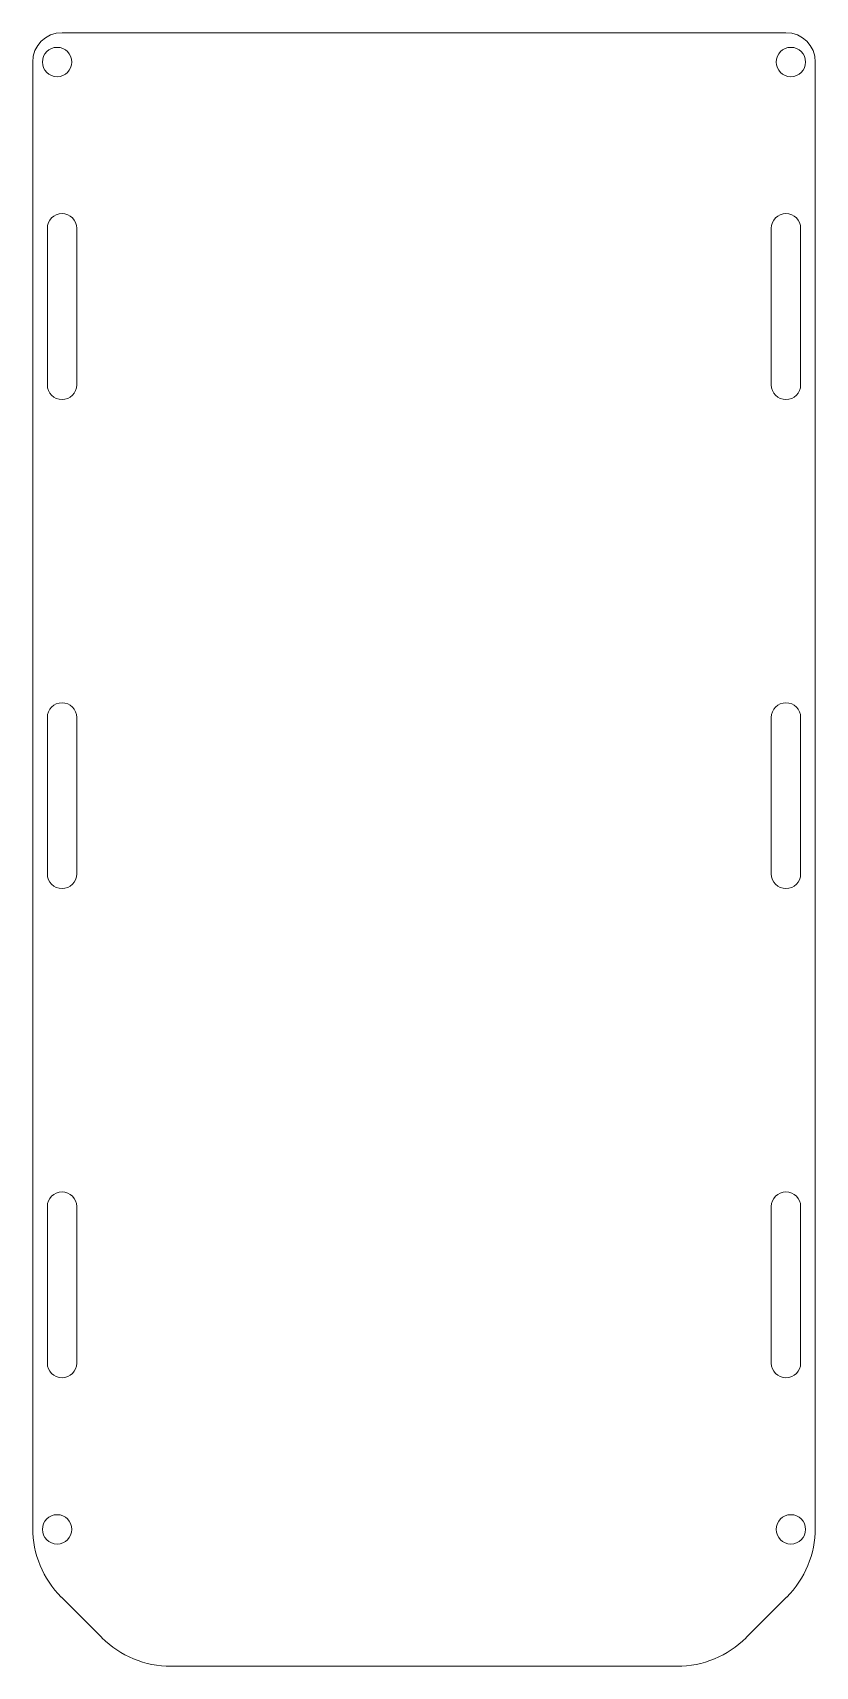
# Model space of a CAD drawing. Header units: millimetres. Extents: x -50 to 30, y -93 to 74.
import ezdxf

# ---------------------------------------------------------------- set-up
doc = ezdxf.new("R2010")
doc.units = ezdxf.units.MM

msp = doc.modelspace()

# ---------------------------------------------------------------- linework, layer by layer
at = {"color": 7, "linetype": 'Continuous', "lineweight": 15}
for p, q in [((-47, 74), (27, 74)), ((-50, -78.86), (-50, 71)), ((30, -78.86), (30, 71)), ((-48.5, 38), (-48.5, 54)), ((-45.5, 38), (-45.5, 54)), ((25.5, 38), (25.5, 54)), ((28.5, 38), (28.5, 54)), ((-48.5, -12), (-48.5, 4)), ((-45.5, -12), (-45.5, 4)), ((25.5, -12), (25.5, 4)), ((28.5, -12), (28.5, 4)), ((-48.5, -46), (-48.5, -62)), ((-45.5, -46), (-45.5, -62)), ((25.5, -46), (25.5, -62)), ((28.5, -46), (28.5, -62)), ((-42.93, -90.07), (-47.07, -85.93)), ((22.93, -90.07), (27.07, -85.93)), ((-35.86, -93), (15.86, -93))]:
    msp.add_line(p, q, dxfattribs=at)
for centre in [(-47.5, 71), (27.5, 71), (-47.5, -79), (27.5, -79)]:
    msp.add_circle(centre, 1.5, dxfattribs=at)
for centre, radius, start, end in [((-47, 71), 3, 90, 180), ((27, 71), 3, 0, 90), ((-47, 54), 1.5, 0, 180), ((27, 54), 1.5, 0, 180), ((-47, 38), 1.5, 180, 0), ((27, 38), 1.5, 180, 0), ((-47, 4), 1.5, 0, 180), ((27, 4), 1.5, 0, 180), ((-47, -12), 1.5, 180, 0), ((27, -12), 1.5, 180, 0), ((-47, -46), 1.5, 0, 180), ((27, -46), 1.5, 0, 180), ((-47, -62), 1.5, 180, 0), ((27, -62), 1.5, 180, 0), ((-40, -78.86), 10, 180, 225), ((20, -78.86), 10, 315, 0), ((-35.86, -83), 10, 225, 270), ((15.86, -83), 10, 270, 315)]:
    msp.add_arc(centre, radius, start, end, dxfattribs=at)

doc.saveas('drawing.dxf')
